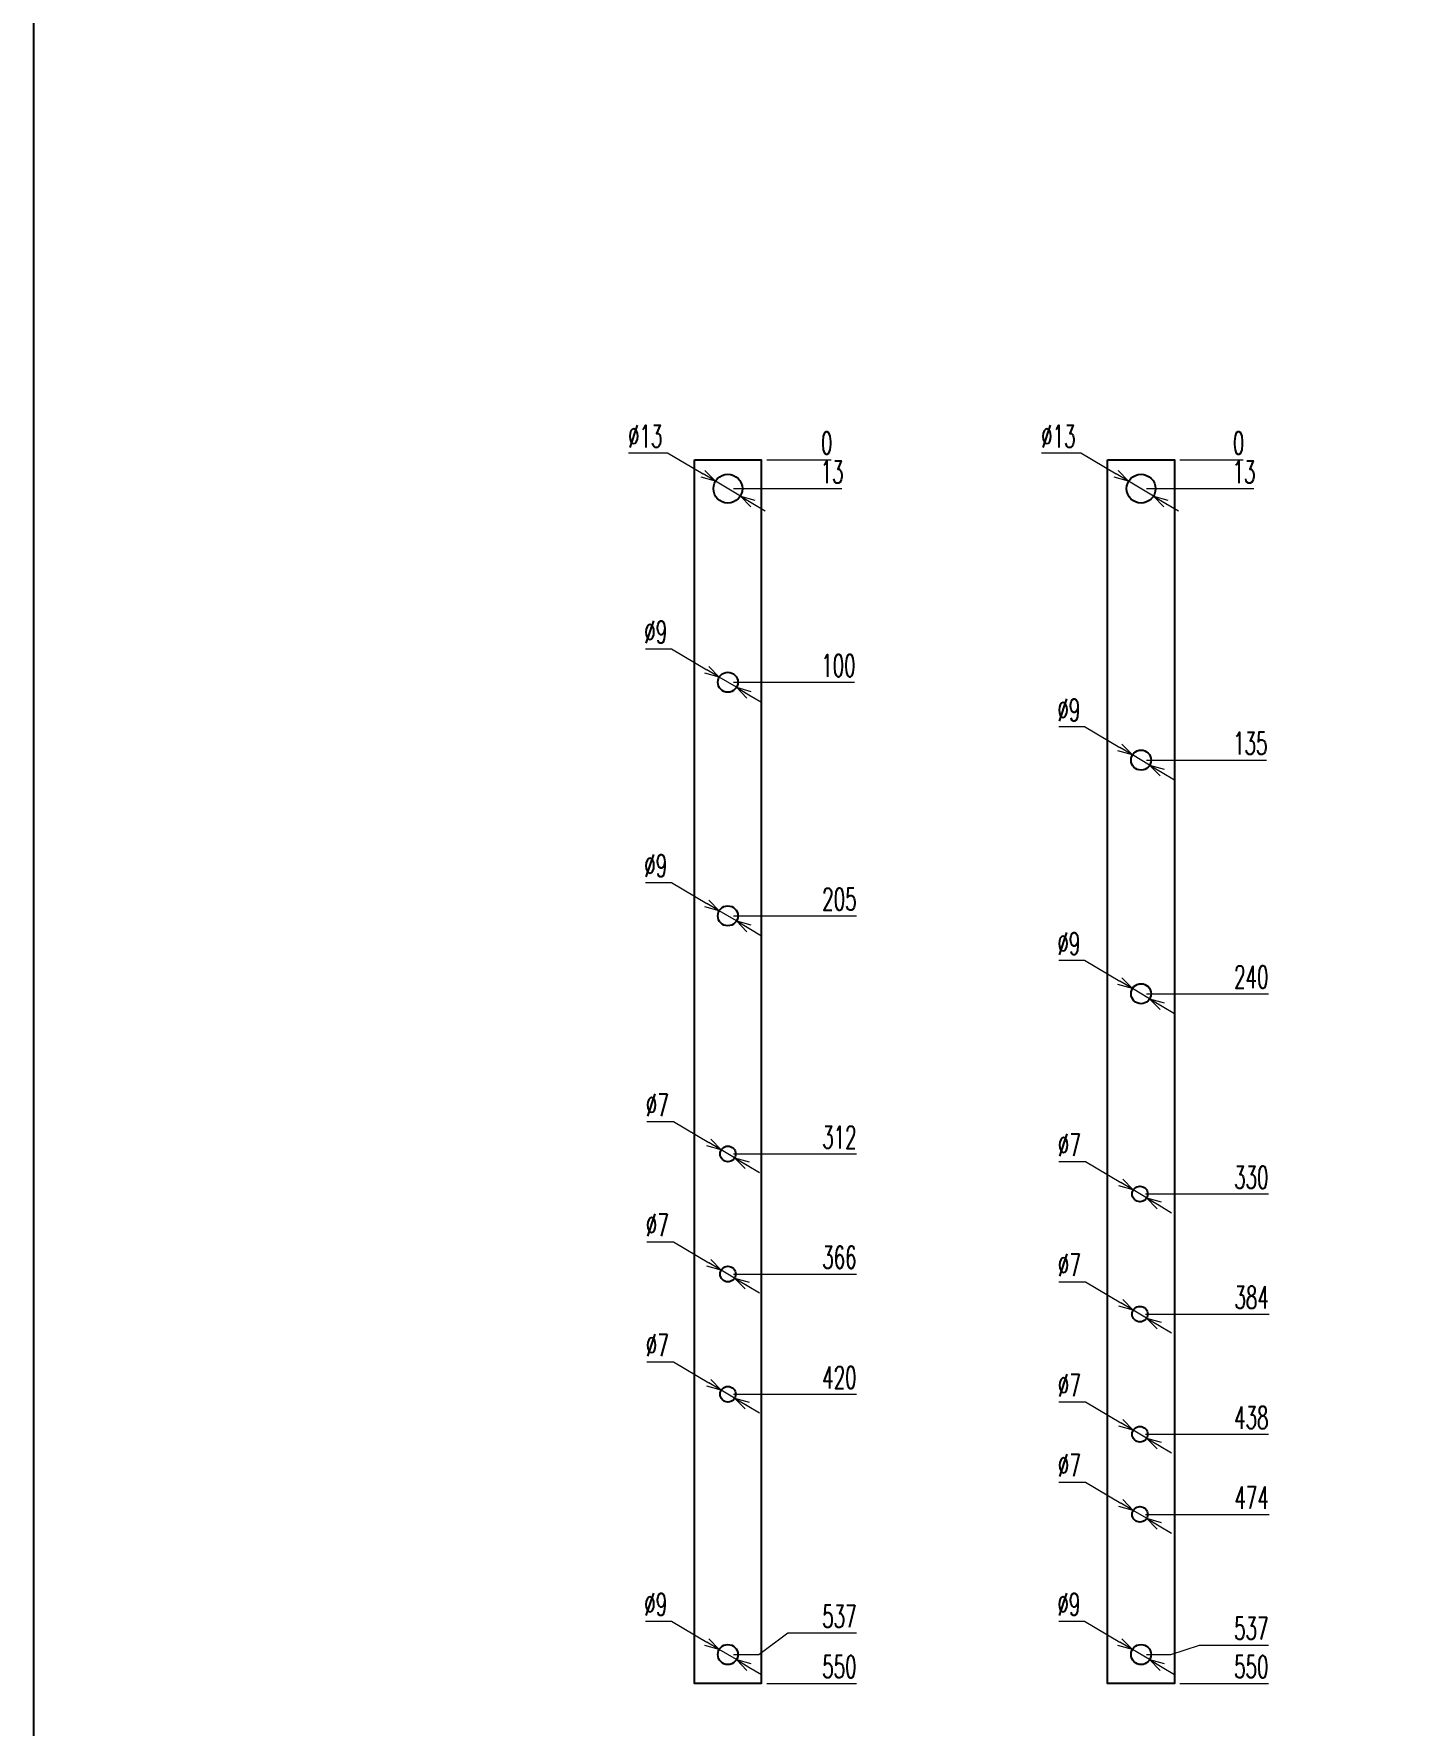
# Model space of a CAD drawing. Header units: millimetres. Extents: x -28296 to 1159, y -35880 to -26991.
# Drawn here: x -23687 to -23063, y -28511 to -27751 of the extents above; entities that cross this region are included whole.
import ezdxf

# ---------------------------------------------------------------- set-up
doc = ezdxf.new("R2010")
doc.units = ezdxf.units.MM
doc.header["$LTSCALE"] = 3
doc.layers.add('@.VISIBLE', color=7, linetype='Continuous')
doc.styles.add('Ann_w01', font='romans.shx', dxfattribs={"width": 0.6, "bigfont": 'chineset.shx'})
doc.dimstyles.new('Dim 01_SC05', dxfattribs={"dimscale": 5, "dimtxt": 2, "dimasz": 1.3, "dimexe": 0.5, "dimexo": 0.5, "dimgap": 0.5, "dimtad": 1, "dimtoh": 1, "dimdec": 1, "dimzin": 12, "dimdsep": 46, "dimtxsty": 'Ann_w01', "dimblk": 'OPEN30', "dimcen": 1.5, "dimclrd": 6, "dimclre": 6, "dimclrt": 3, "dimadec": 1, "dimazin": 3, "dimtm": 1e-09, "dimtfac": 1, "dimtdec": 1, "dimtmove": 0, "dimatfit": 3, "dimldrblk": 'OPEN30', "dimfxl": 1, "dimtolj": 1, "dimlwd": 20, "dimlwe": 20, "dimarcsym": 0})

# ---------------------------------------------------------------- blocks, each defined once
blk = doc.blocks.new('_Open30')
at = {"color": 0, "linetype": 'ByBlock', "lineweight": -2}
for p, q in [((-1, 0.27), (0, 0)), ((0, 0), (-1, -0.27)), ((0, 0), (-1, 0))]:
    blk.add_line(p, q, dxfattribs=at)
blk = doc.blocks.new('*D1289')
at = {"layer": '@.VISIBLE', "color": 6, "lineweight": 20, "transparency": 16777216}
for p, q in [((-23225.88, -28401.98), (-23213.95, -28401.98)), ((-23213.95, -28401.98), (-23198.03, -28411.42)), ((-23186.42, -28418.3), (-23192.44, -28414.73)), ((-23180.83, -28421.61), (-23175.24, -28424.93))]:
    blk.add_line(p, q, dxfattribs=at)
at = {"layer": 'Defpoints', "color": 0, "transparency": 16777216}
for p in [(-23192.44, -28414.73), (-23186.42, -28418.3)]:
    blk.add_point(p, dxfattribs=at)
at = {"layer": '@.VISIBLE', "color": 6, "lineweight": 20, "transparency": 16777216, "xscale": 6.5, "yscale": 6.5, "zscale": 6.5}
for p, rotation in [((-23192.44, -28414.73), 329.343558788021), ((-23186.42, -28418.3), 149.343558788021)]:
    blk.add_blockref('_Open30', p, dxfattribs=dict(at, rotation=rotation))
at = {"layer": '@.VISIBLE', "color": 3, "transparency": 16777216, "insert": (-23221.16, -28394.48), "char_height": 10, "attachment_point": 5, "style": 'Ann_w01'}
blk.add_mtext('\\A1;∅7', dxfattribs=at)
blk = doc.blocks.new('*D1291')
at = {"layer": '@.VISIBLE', "color": 6, "lineweight": 20, "transparency": 16777216}
for p, q in [((-23225.88, -28365.98), (-23213.95, -28365.98)), ((-23213.95, -28365.98), (-23198.03, -28375.42)), ((-23186.42, -28382.3), (-23192.44, -28378.73)), ((-23180.83, -28385.61), (-23175.24, -28388.93))]:
    blk.add_line(p, q, dxfattribs=at)
at = {"layer": 'Defpoints', "color": 0, "transparency": 16777216}
for p in [(-23192.44, -28378.73), (-23186.42, -28382.3)]:
    blk.add_point(p, dxfattribs=at)
at = {"layer": '@.VISIBLE', "color": 6, "lineweight": 20, "transparency": 16777216, "xscale": 6.5, "yscale": 6.5, "zscale": 6.5}
for p, rotation in [((-23192.44, -28378.73), 329.3435587881946), ((-23186.42, -28382.3), 149.3435587881946)]:
    blk.add_blockref('_Open30', p, dxfattribs=dict(at, rotation=rotation))
at = {"layer": '@.VISIBLE', "color": 3, "transparency": 16777216, "insert": (-23221.16, -28358.48), "char_height": 10, "attachment_point": 5, "style": 'Ann_w01'}
blk.add_mtext('\\A1;∅7', dxfattribs=at)
blk = doc.blocks.new('*D1292')
at = {"layer": '@.VISIBLE', "color": 6, "lineweight": 20, "transparency": 16777216}
for p, q in [((-23411.08, -28347.98), (-23399.15, -28347.98)), ((-23399.15, -28347.98), (-23383.24, -28357.42)), ((-23371.62, -28364.3), (-23377.65, -28360.73)), ((-23366.03, -28367.61), (-23360.44, -28370.93))]:
    blk.add_line(p, q, dxfattribs=at)
at = {"layer": 'Defpoints', "color": 0, "transparency": 16777216}
for p in [(-23377.65, -28360.73), (-23371.62, -28364.3)]:
    blk.add_point(p, dxfattribs=at)
at = {"layer": '@.VISIBLE', "color": 6, "lineweight": 20, "transparency": 16777216, "xscale": 6.5, "yscale": 6.5, "zscale": 6.5}
for p, rotation in [((-23377.65, -28360.73), 329.3435587881538), ((-23371.62, -28364.3), 149.3435587881538)]:
    blk.add_blockref('_Open30', p, dxfattribs=dict(at, rotation=rotation))
at = {"layer": '@.VISIBLE', "color": 3, "transparency": 16777216, "insert": (-23406.37, -28340.48), "char_height": 10, "attachment_point": 5, "style": 'Ann_w01'}
blk.add_mtext('\\A1;∅7', dxfattribs=at)
blk = doc.blocks.new('*D1294')
at = {"layer": '@.VISIBLE', "color": 6, "lineweight": 20, "transparency": 16777216}
for p, q in [((-23225.88, -28311.98), (-23213.95, -28311.98)), ((-23213.95, -28311.98), (-23198.03, -28321.42)), ((-23186.42, -28328.3), (-23192.44, -28324.73)), ((-23180.83, -28331.61), (-23175.24, -28334.93))]:
    blk.add_line(p, q, dxfattribs=at)
at = {"layer": 'Defpoints', "color": 0, "transparency": 16777216}
for p in [(-23192.44, -28324.73), (-23186.42, -28328.3)]:
    blk.add_point(p, dxfattribs=at)
at = {"layer": '@.VISIBLE', "color": 6, "lineweight": 20, "transparency": 16777216, "xscale": 6.5, "yscale": 6.5, "zscale": 6.5}
for p, rotation in [((-23192.44, -28324.73), 329.3435587881491), ((-23186.42, -28328.3), 149.3435587881491)]:
    blk.add_blockref('_Open30', p, dxfattribs=dict(at, rotation=rotation))
at = {"layer": '@.VISIBLE', "color": 3, "transparency": 16777216, "insert": (-23221.16, -28304.48), "char_height": 10, "attachment_point": 5, "style": 'Ann_w01'}
blk.add_mtext('\\A1;∅7', dxfattribs=at)
blk = doc.blocks.new('*D1295')
at = {"layer": '@.VISIBLE', "color": 6, "lineweight": 20, "transparency": 16777216}
for p, q in [((-23411.08, -28293.98), (-23399.15, -28293.98)), ((-23399.15, -28293.98), (-23383.24, -28303.42)), ((-23371.62, -28310.3), (-23377.65, -28306.73)), ((-23366.03, -28313.61), (-23360.44, -28316.93))]:
    blk.add_line(p, q, dxfattribs=at)
at = {"layer": 'Defpoints', "color": 0, "transparency": 16777216}
for p in [(-23377.65, -28306.73), (-23371.62, -28310.3)]:
    blk.add_point(p, dxfattribs=at)
at = {"layer": '@.VISIBLE', "color": 6, "lineweight": 20, "transparency": 16777216, "xscale": 6.5, "yscale": 6.5, "zscale": 6.5}
for p, rotation in [((-23377.65, -28306.73), 329.3435587882097), ((-23371.62, -28310.3), 149.3435587882098)]:
    blk.add_blockref('_Open30', p, dxfattribs=dict(at, rotation=rotation))
at = {"layer": '@.VISIBLE', "color": 3, "transparency": 16777216, "insert": (-23406.37, -28286.48), "char_height": 10, "attachment_point": 5, "style": 'Ann_w01'}
blk.add_mtext('\\A1;∅7', dxfattribs=at)
blk = doc.blocks.new('*D1297')
at = {"layer": '@.VISIBLE', "color": 6, "lineweight": 20, "transparency": 16777216}
for p, q in [((-23225.88, -28257.98), (-23213.95, -28257.98)), ((-23213.95, -28257.98), (-23198.03, -28267.42)), ((-23186.42, -28274.3), (-23192.44, -28270.73)), ((-23180.83, -28277.61), (-23175.24, -28280.93))]:
    blk.add_line(p, q, dxfattribs=at)
at = {"layer": 'Defpoints', "color": 0, "transparency": 16777216}
for p in [(-23192.44, -28270.73), (-23186.42, -28274.3)]:
    blk.add_point(p, dxfattribs=at)
at = {"layer": '@.VISIBLE', "color": 6, "lineweight": 20, "transparency": 16777216, "xscale": 6.5, "yscale": 6.5, "zscale": 6.5}
for p, rotation in [((-23192.44, -28270.73), 329.3435587881795), ((-23186.42, -28274.3), 149.3435587881794)]:
    blk.add_blockref('_Open30', p, dxfattribs=dict(at, rotation=rotation))
at = {"layer": '@.VISIBLE', "color": 3, "transparency": 16777216, "insert": (-23221.16, -28250.48), "char_height": 10, "attachment_point": 5, "style": 'Ann_w01'}
blk.add_mtext('\\A1;∅7', dxfattribs=at)
blk = doc.blocks.new('*D1298')
at = {"layer": '@.VISIBLE', "color": 6, "lineweight": 20, "transparency": 16777216}
for p, q in [((-23411.08, -28239.98), (-23399.15, -28239.98)), ((-23399.15, -28239.98), (-23383.24, -28249.42)), ((-23371.62, -28256.3), (-23377.65, -28252.73)), ((-23366.03, -28259.61), (-23360.44, -28262.93))]:
    blk.add_line(p, q, dxfattribs=at)
at = {"layer": 'Defpoints', "color": 0, "transparency": 16777216}
for p in [(-23377.65, -28252.73), (-23371.62, -28256.3)]:
    blk.add_point(p, dxfattribs=at)
at = {"layer": '@.VISIBLE', "color": 6, "lineweight": 20, "transparency": 16777216, "xscale": 6.5, "yscale": 6.5, "zscale": 6.5}
for p, rotation in [((-23377.65, -28252.73), 329.3435587880514), ((-23371.62, -28256.3), 149.3435587880514)]:
    blk.add_blockref('_Open30', p, dxfattribs=dict(at, rotation=rotation))
at = {"layer": '@.VISIBLE', "color": 3, "transparency": 16777216, "insert": (-23406.37, -28232.48), "char_height": 10, "attachment_point": 5, "style": 'Ann_w01'}
blk.add_mtext('\\A1;∅7', dxfattribs=at)
blk = doc.blocks.new('*D1300')
at = {"layer": '@.VISIBLE', "color": 6, "lineweight": 20, "transparency": 16777216}
for p, q in [((-23225.95, -28167.47), (-23214.31, -28167.47)), ((-23214.31, -28167.47), (-23198.39, -28176.91)), ((-23185.06, -28184.81), (-23192.8, -28180.22)), ((-23179.47, -28188.12), (-23173.88, -28191.44))]:
    blk.add_line(p, q, dxfattribs=at)
at = {"layer": 'Defpoints', "color": 0, "transparency": 16777216}
for p in [(-23192.8, -28180.22), (-23185.06, -28184.81)]:
    blk.add_point(p, dxfattribs=at)
at = {"layer": '@.VISIBLE', "color": 6, "lineweight": 20, "transparency": 16777216, "xscale": 6.5, "yscale": 6.5, "zscale": 6.5}
for p, rotation in [((-23192.8, -28180.22), 329.3435587881776), ((-23185.06, -28184.81), 149.3435587881776)]:
    blk.add_blockref('_Open30', p, dxfattribs=dict(at, rotation=rotation))
at = {"layer": '@.VISIBLE', "color": 3, "transparency": 16777216, "insert": (-23221.38, -28159.97), "char_height": 10, "attachment_point": 5, "style": 'Ann_w01'}
blk.add_mtext('\\A1;∅9', dxfattribs=at)
blk = doc.blocks.new('*D1301')
at = {"layer": '@.VISIBLE', "color": 6, "lineweight": 20, "transparency": 16777216}
for p, q in [((-23411.65, -28132.47), (-23400.01, -28132.47)), ((-23400.01, -28132.47), (-23384.1, -28141.91)), ((-23370.76, -28149.81), (-23378.51, -28145.22)), ((-23365.17, -28153.12), (-23359.58, -28156.44))]:
    blk.add_line(p, q, dxfattribs=at)
at = {"layer": 'Defpoints', "color": 0, "transparency": 16777216}
for p in [(-23378.51, -28145.22), (-23370.76, -28149.81)]:
    blk.add_point(p, dxfattribs=at)
at = {"layer": '@.VISIBLE', "color": 6, "lineweight": 20, "transparency": 16777216, "xscale": 6.5, "yscale": 6.5, "zscale": 6.5}
for p, rotation in [((-23378.51, -28145.22), 329.3435587881851), ((-23370.76, -28149.81), 149.343558788185)]:
    blk.add_blockref('_Open30', p, dxfattribs=dict(at, rotation=rotation))
at = {"layer": '@.VISIBLE', "color": 3, "transparency": 16777216, "insert": (-23407.08, -28124.97), "char_height": 10, "attachment_point": 5, "style": 'Ann_w01'}
blk.add_mtext('\\A1;∅9', dxfattribs=at)
blk = doc.blocks.new('*D1303')
at = {"layer": '@.VISIBLE', "color": 6, "lineweight": 20, "transparency": 16777216}
for p, q in [((-23225.95, -28062.47), (-23214.31, -28062.47)), ((-23214.31, -28062.47), (-23198.39, -28071.91)), ((-23185.06, -28079.81), (-23192.8, -28075.22)), ((-23179.47, -28083.12), (-23173.88, -28086.44))]:
    blk.add_line(p, q, dxfattribs=at)
at = {"layer": 'Defpoints', "color": 0, "transparency": 16777216}
for p in [(-23192.8, -28075.22), (-23185.06, -28079.81)]:
    blk.add_point(p, dxfattribs=at)
at = {"layer": '@.VISIBLE', "color": 6, "lineweight": 20, "transparency": 16777216, "xscale": 6.5, "yscale": 6.5, "zscale": 6.5}
for p, rotation in [((-23192.8, -28075.22), 329.343558788261), ((-23185.06, -28079.81), 149.343558788261)]:
    blk.add_blockref('_Open30', p, dxfattribs=dict(at, rotation=rotation))
at = {"layer": '@.VISIBLE', "color": 3, "transparency": 16777216, "insert": (-23221.38, -28054.97), "char_height": 10, "attachment_point": 5, "style": 'Ann_w01'}
blk.add_mtext('\\A1;∅9', dxfattribs=at)
blk = doc.blocks.new('*D1304')
at = {"layer": '@.VISIBLE', "color": 6, "lineweight": 20, "transparency": 16777216}
for p, q in [((-23411.65, -28027.47), (-23400.01, -28027.47)), ((-23400.01, -28027.47), (-23384.1, -28036.91)), ((-23370.76, -28044.81), (-23378.51, -28040.22)), ((-23365.17, -28048.12), (-23359.58, -28051.44))]:
    blk.add_line(p, q, dxfattribs=at)
at = {"layer": 'Defpoints', "color": 0, "transparency": 16777216}
for p in [(-23378.51, -28040.22), (-23370.76, -28044.81)]:
    blk.add_point(p, dxfattribs=at)
at = {"layer": '@.VISIBLE', "color": 6, "lineweight": 20, "transparency": 16777216, "xscale": 6.5, "yscale": 6.5, "zscale": 6.5}
for p, rotation in [((-23378.51, -28040.22), 329.3435587882175), ((-23370.76, -28044.81), 149.3435587882175)]:
    blk.add_blockref('_Open30', p, dxfattribs=dict(at, rotation=rotation))
at = {"layer": '@.VISIBLE', "color": 3, "transparency": 16777216, "insert": (-23407.08, -28019.97), "char_height": 10, "attachment_point": 5, "style": 'Ann_w01'}
blk.add_mtext('\\A1;∅9', dxfattribs=at)
blk = doc.blocks.new('*D1306')
at = {"layer": '@.VISIBLE', "color": 6, "lineweight": 20, "transparency": 16777216}
for p, q in [((-23225.95, -28464.47), (-23214.31, -28464.47)), ((-23214.31, -28464.47), (-23198.39, -28473.91)), ((-23185.06, -28481.81), (-23192.8, -28477.22)), ((-23179.47, -28485.12), (-23173.88, -28488.44))]:
    blk.add_line(p, q, dxfattribs=at)
at = {"layer": 'Defpoints', "color": 0, "transparency": 16777216}
for p in [(-23192.8, -28477.22), (-23185.06, -28481.81)]:
    blk.add_point(p, dxfattribs=at)
at = {"layer": '@.VISIBLE', "color": 6, "lineweight": 20, "transparency": 16777216, "xscale": 6.5, "yscale": 6.5, "zscale": 6.5}
for p, rotation in [((-23192.8, -28477.22), 329.3435587881858), ((-23185.06, -28481.81), 149.3435587881858)]:
    blk.add_blockref('_Open30', p, dxfattribs=dict(at, rotation=rotation))
at = {"layer": '@.VISIBLE', "color": 3, "transparency": 16777216, "insert": (-23221.38, -28456.97), "char_height": 10, "attachment_point": 5, "style": 'Ann_w01'}
blk.add_mtext('\\A1;∅9', dxfattribs=at)
blk = doc.blocks.new('*D1307')
at = {"layer": '@.VISIBLE', "color": 6, "lineweight": 20, "transparency": 16777216}
for p, q in [((-23411.65, -28464.47), (-23400.01, -28464.47)), ((-23400.01, -28464.47), (-23384.1, -28473.91)), ((-23370.76, -28481.81), (-23378.51, -28477.22)), ((-23365.17, -28485.12), (-23359.58, -28488.44))]:
    blk.add_line(p, q, dxfattribs=at)
at = {"layer": 'Defpoints', "color": 0, "transparency": 16777216}
for p in [(-23378.51, -28477.22), (-23370.76, -28481.81)]:
    blk.add_point(p, dxfattribs=at)
at = {"layer": '@.VISIBLE', "color": 6, "lineweight": 20, "transparency": 16777216, "xscale": 6.5, "yscale": 6.5, "zscale": 6.5}
for p, rotation in [((-23378.51, -28477.22), 329.3435587881776), ((-23370.76, -28481.81), 149.3435587881776)]:
    blk.add_blockref('_Open30', p, dxfattribs=dict(at, rotation=rotation))
at = {"layer": '@.VISIBLE', "color": 3, "transparency": 16777216, "insert": (-23407.08, -28456.97), "char_height": 10, "attachment_point": 5, "style": 'Ann_w01'}
blk.add_mtext('\\A1;∅9', dxfattribs=at)
blk = doc.blocks.new('*D1309')
at = {"layer": '@.VISIBLE', "color": 6, "lineweight": 20, "transparency": 16777216}
for p, q in [((-23419.38, -27939.45), (-23401.73, -27939.45)), ((-23401.73, -27939.45), (-23385.82, -27948.89)), ((-23369.04, -27958.83), (-23380.23, -27952.2)), ((-23363.45, -27962.14), (-23357.86, -27965.46))]:
    blk.add_line(p, q, dxfattribs=at)
at = {"layer": 'Defpoints', "color": 0, "transparency": 16777216}
for p in [(-23380.23, -27952.2), (-23369.04, -27958.83)]:
    blk.add_point(p, dxfattribs=at)
at = {"layer": '@.VISIBLE', "color": 6, "lineweight": 20, "transparency": 16777216, "xscale": 6.5, "yscale": 6.5, "zscale": 6.5}
for p, rotation in [((-23380.23, -27952.2), 329.3435587882115), ((-23369.04, -27958.83), 149.3435587882115)]:
    blk.add_blockref('_Open30', p, dxfattribs=dict(at, rotation=rotation))
at = {"layer": '@.VISIBLE', "color": 3, "transparency": 16777216, "insert": (-23411.8, -27931.95), "char_height": 10, "attachment_point": 5, "style": 'Ann_w01'}
blk.add_mtext('\\A1;∅13', dxfattribs=at)
blk = doc.blocks.new('*D1310')
at = {"layer": '@.VISIBLE', "color": 6, "lineweight": 20, "transparency": 16777216}
for p, q in [((-23233.67, -27939.45), (-23216.03, -27939.45)), ((-23216.03, -27939.45), (-23200.12, -27948.89)), ((-23183.34, -27958.83), (-23194.52, -27952.2)), ((-23177.75, -27962.14), (-23172.16, -27965.46))]:
    blk.add_line(p, q, dxfattribs=at)
at = {"layer": 'Defpoints', "color": 0, "transparency": 16777216}
for p in [(-23194.52, -27952.2), (-23183.34, -27958.83)]:
    blk.add_point(p, dxfattribs=at)
at = {"layer": '@.VISIBLE', "color": 6, "lineweight": 20, "transparency": 16777216, "xscale": 6.5, "yscale": 6.5, "zscale": 6.5}
for p, rotation in [((-23194.52, -27952.2), 329.3435587882391), ((-23183.34, -27958.83), 149.3435587882391)]:
    blk.add_blockref('_Open30', p, dxfattribs=dict(at, rotation=rotation))
at = {"layer": '@.VISIBLE', "color": 3, "transparency": 16777216, "insert": (-23226.1, -27931.95), "char_height": 10, "attachment_point": 5, "style": 'Ann_w01'}
blk.add_mtext('\\A1;∅13', dxfattribs=at)
blk = doc.blocks.new('*D1312')
at = {"layer": '@.VISIBLE', "color": 6, "lineweight": 20, "transparency": 16777216}
for p, q in [((-23225.95, -28167.47), (-23214.31, -28167.47)), ((-23214.31, -28167.47), (-23198.39, -28176.91)), ((-23185.06, -28184.81), (-23192.8, -28180.22)), ((-23179.47, -28188.12), (-23173.88, -28191.44))]:
    blk.add_line(p, q, dxfattribs=at)
at = {"layer": 'Defpoints', "color": 0, "transparency": 16777216}
for p in [(-23192.8, -28180.22), (-23185.06, -28184.81)]:
    blk.add_point(p, dxfattribs=at)
at = {"layer": '@.VISIBLE', "color": 6, "lineweight": 20, "transparency": 16777216, "xscale": 6.5, "yscale": 6.5, "zscale": 6.5}
for p, rotation in [((-23192.8, -28180.22), 329.3435587881976), ((-23185.06, -28184.81), 149.3435587881976)]:
    blk.add_blockref('_Open30', p, dxfattribs=dict(at, rotation=rotation))
at = {"layer": '@.VISIBLE', "color": 3, "transparency": 16777216, "insert": (-23221.38, -28159.97), "char_height": 10, "attachment_point": 5, "style": 'Ann_w01'}
blk.add_mtext('\\A1;∅9', dxfattribs=at)
blk = doc.blocks.new('*D1313')
at = {"layer": '@.VISIBLE', "color": 6, "lineweight": 20, "transparency": 16777216}
for p, q in [((-23411.65, -28132.47), (-23400.01, -28132.47)), ((-23400.01, -28132.47), (-23384.1, -28141.91)), ((-23370.76, -28149.81), (-23378.51, -28145.22)), ((-23365.17, -28153.12), (-23359.58, -28156.44))]:
    blk.add_line(p, q, dxfattribs=at)
at = {"layer": 'Defpoints', "color": 0, "transparency": 16777216}
for p in [(-23378.51, -28145.22), (-23370.76, -28149.81)]:
    blk.add_point(p, dxfattribs=at)
at = {"layer": '@.VISIBLE', "color": 6, "lineweight": 20, "transparency": 16777216, "xscale": 6.5, "yscale": 6.5, "zscale": 6.5}
for p, rotation in [((-23378.51, -28145.22), 329.3435587882492), ((-23370.76, -28149.81), 149.3435587882492)]:
    blk.add_blockref('_Open30', p, dxfattribs=dict(at, rotation=rotation))
at = {"layer": '@.VISIBLE', "color": 3, "transparency": 16777216, "insert": (-23407.08, -28124.97), "char_height": 10, "attachment_point": 5, "style": 'Ann_w01'}
blk.add_mtext('\\A1;∅9', dxfattribs=at)
blk = doc.blocks.new('*D1402')
at = {"layer": '@.VISIBLE', "color": 6, "lineweight": 20, "transparency": 16777216}
blk.add_line((-23357.13, -28492.52), (-23316.81, -28492.52), dxfattribs=at)
at = {"layer": 'Defpoints', "color": 0, "transparency": 16777216}
for p in [(-23374.64, -27942.52), (-23359.63, -28492.52), (-23334.73, -28492.52)]:
    blk.add_point(p, dxfattribs=at)
at = {"layer": '@.VISIBLE', "color": 3, "transparency": 16777216, "insert": (-23324.52, -28485.02), "char_height": 10, "attachment_point": 5, "style": 'Ann_w01'}
blk.add_mtext('\\A1;550', dxfattribs=at)
blk = doc.blocks.new('*D1403')
at = {"layer": '@.VISIBLE', "color": 6, "lineweight": 20, "transparency": 16777216}
for p, q in [((-23360.73, -28479.52), (-23347.73, -28469.83)), ((-23347.73, -28469.83), (-23316.81, -28469.83)), ((-23372.14, -28479.52), (-23360.73, -28479.52))]:
    blk.add_line(p, q, dxfattribs=at)
at = {"layer": 'Defpoints', "color": 0, "transparency": 16777216}
for p in [(-23374.64, -27942.52), (-23334.73, -28469.83), (-23374.64, -28479.52)]:
    blk.add_point(p, dxfattribs=at)
at = {"layer": '@.VISIBLE', "color": 3, "transparency": 16777216, "insert": (-23324.52, -28462.33), "char_height": 10, "attachment_point": 5, "style": 'Ann_w01'}
blk.add_mtext('\\A1;537', dxfattribs=at)
blk = doc.blocks.new('*D1404')
at = {"layer": '@.VISIBLE', "color": 6, "lineweight": 20, "transparency": 16777216}
blk.add_line((-23372.13, -28362.52), (-23316.81, -28362.52), dxfattribs=at)
at = {"layer": 'Defpoints', "color": 0, "transparency": 16777216}
for p in [(-23374.64, -27942.52), (-23374.64, -28362.52), (-23334.73, -28362.52)]:
    blk.add_point(p, dxfattribs=at)
at = {"layer": '@.VISIBLE', "color": 3, "transparency": 16777216, "insert": (-23324.52, -28355.02), "char_height": 10, "attachment_point": 5, "style": 'Ann_w01'}
blk.add_mtext('\\A1;420', dxfattribs=at)
blk = doc.blocks.new('*D1405')
at = {"layer": '@.VISIBLE', "color": 6, "lineweight": 20, "transparency": 16777216}
blk.add_line((-23372.13, -28308.52), (-23316.81, -28308.52), dxfattribs=at)
at = {"layer": 'Defpoints', "color": 0, "transparency": 16777216}
for p in [(-23374.64, -27942.52), (-23374.64, -28308.52), (-23334.73, -28308.52)]:
    blk.add_point(p, dxfattribs=at)
at = {"layer": '@.VISIBLE', "color": 3, "transparency": 16777216, "insert": (-23324.52, -28301.02), "char_height": 10, "attachment_point": 5, "style": 'Ann_w01'}
blk.add_mtext('\\A1;366', dxfattribs=at)
blk = doc.blocks.new('*D1406')
at = {"layer": '@.VISIBLE', "color": 6, "lineweight": 20, "transparency": 16777216}
blk.add_line((-23372.13, -28254.52), (-23316.81, -28254.52), dxfattribs=at)
at = {"layer": 'Defpoints', "color": 0, "transparency": 16777216}
for p in [(-23374.64, -27942.52), (-23374.64, -28254.52), (-23334.73, -28254.52)]:
    blk.add_point(p, dxfattribs=at)
at = {"layer": '@.VISIBLE', "color": 3, "transparency": 16777216, "insert": (-23324.52, -28247.02), "char_height": 10, "attachment_point": 5, "style": 'Ann_w01'}
blk.add_mtext('\\A1;312', dxfattribs=at)
blk = doc.blocks.new('*D1407')
at = {"layer": '@.VISIBLE', "color": 6, "lineweight": 20, "transparency": 16777216}
blk.add_line((-23372.14, -28147.52), (-23316.81, -28147.52), dxfattribs=at)
at = {"layer": 'Defpoints', "color": 0, "transparency": 16777216}
for p in [(-23374.64, -27942.52), (-23374.64, -28147.52), (-23334.73, -28147.52)]:
    blk.add_point(p, dxfattribs=at)
at = {"layer": '@.VISIBLE', "color": 3, "transparency": 16777216, "insert": (-23324.52, -28140.02), "char_height": 10, "attachment_point": 5, "style": 'Ann_w01'}
blk.add_mtext('\\A1;205', dxfattribs=at)
blk = doc.blocks.new('*D1408')
at = {"layer": '@.VISIBLE', "color": 6, "lineweight": 20, "transparency": 16777216}
blk.add_line((-23372.14, -28042.52), (-23317.66, -28042.52), dxfattribs=at)
at = {"layer": 'Defpoints', "color": 0, "transparency": 16777216}
for p in [(-23374.64, -27942.52), (-23374.64, -28042.52), (-23334.73, -28042.52)]:
    blk.add_point(p, dxfattribs=at)
at = {"layer": '@.VISIBLE', "color": 3, "transparency": 16777216, "insert": (-23324.95, -28035.02), "char_height": 10, "attachment_point": 5, "style": 'Ann_w01'}
blk.add_mtext('\\A1;100', dxfattribs=at)
blk = doc.blocks.new('*D1409')
at = {"layer": '@.VISIBLE', "color": 6, "lineweight": 20, "transparency": 16777216}
blk.add_line((-23372.14, -27955.52), (-23323.38, -27955.52), dxfattribs=at)
at = {"layer": 'Defpoints', "color": 0, "transparency": 16777216}
for p in [(-23374.64, -27942.52), (-23374.64, -27955.52), (-23334.73, -27955.52)]:
    blk.add_point(p, dxfattribs=at)
at = {"layer": '@.VISIBLE', "color": 3, "transparency": 16777216, "insert": (-23327.81, -27948.02), "char_height": 10, "attachment_point": 5, "style": 'Ann_w01'}
blk.add_mtext('\\A1;13', dxfattribs=at)
blk = doc.blocks.new('*D1410')
at = {"layer": '@.VISIBLE', "color": 6, "lineweight": 20, "transparency": 16777216}
blk.add_line((-23357.14, -27942.52), (-23328.23, -27942.52), dxfattribs=at)
at = {"layer": 'Defpoints', "color": 0, "transparency": 16777216}
for p in [(-23374.64, -27942.52), (-23359.64, -27942.52), (-23334.73, -27942.52)]:
    blk.add_point(p, dxfattribs=at)
at = {"layer": '@.VISIBLE', "color": 3, "transparency": 16777216, "insert": (-23330.23, -27935.02), "char_height": 10, "attachment_point": 5, "style": 'Ann_w01'}
blk.add_mtext('\\A1;0', dxfattribs=at)
blk = doc.blocks.new('*D1411')
at = {"layer": '@.VISIBLE', "color": 6, "lineweight": 20, "transparency": 16777216}
blk.add_line((-23171.43, -28492.52), (-23131.66, -28492.52), dxfattribs=at)
at = {"layer": 'Defpoints', "color": 0, "transparency": 16777216}
for p in [(-23188.93, -27942.52), (-23173.93, -28492.52), (-23149.59, -28492.52)]:
    blk.add_point(p, dxfattribs=at)
at = {"layer": '@.VISIBLE', "color": 3, "transparency": 16777216, "insert": (-23139.38, -28485.02), "char_height": 10, "attachment_point": 5, "style": 'Ann_w01'}
blk.add_mtext('\\A1;550', dxfattribs=at)
blk = doc.blocks.new('*D1412')
at = {"layer": '@.VISIBLE', "color": 6, "lineweight": 20, "transparency": 16777216}
for p, q in [((-23175.59, -28479.52), (-23162.59, -28475.26)), ((-23162.59, -28475.26), (-23131.66, -28475.26)), ((-23186.43, -28479.52), (-23175.59, -28479.52))]:
    blk.add_line(p, q, dxfattribs=at)
at = {"layer": 'Defpoints', "color": 0, "transparency": 16777216}
for p in [(-23188.93, -27942.52), (-23149.59, -28475.26), (-23188.93, -28479.52)]:
    blk.add_point(p, dxfattribs=at)
at = {"layer": '@.VISIBLE', "color": 3, "transparency": 16777216, "insert": (-23139.38, -28467.76), "char_height": 10, "attachment_point": 5, "style": 'Ann_w01'}
blk.add_mtext('\\A1;537', dxfattribs=at)
blk = doc.blocks.new('*D1413')
at = {"layer": '@.VISIBLE', "color": 6, "lineweight": 20, "transparency": 16777216}
blk.add_line((-23186.93, -28416.52), (-23131.38, -28416.52), dxfattribs=at)
at = {"layer": 'Defpoints', "color": 0, "transparency": 16777216}
for p in [(-23188.93, -27942.52), (-23189.43, -28416.52), (-23149.59, -28416.52)]:
    blk.add_point(p, dxfattribs=at)
at = {"layer": '@.VISIBLE', "color": 3, "transparency": 16777216, "insert": (-23139.23, -28409.02), "char_height": 10, "attachment_point": 5, "style": 'Ann_w01'}
blk.add_mtext('\\A1;474', dxfattribs=at)
blk = doc.blocks.new('*D1414')
at = {"layer": '@.VISIBLE', "color": 6, "lineweight": 20, "transparency": 16777216}
blk.add_line((-23186.93, -28380.52), (-23131.66, -28380.52), dxfattribs=at)
at = {"layer": 'Defpoints', "color": 0, "transparency": 16777216}
for p in [(-23188.93, -27942.52), (-23189.43, -28380.52), (-23149.59, -28380.52)]:
    blk.add_point(p, dxfattribs=at)
at = {"layer": '@.VISIBLE', "color": 3, "transparency": 16777216, "insert": (-23139.38, -28373.02), "char_height": 10, "attachment_point": 5, "style": 'Ann_w01'}
blk.add_mtext('\\A1;438', dxfattribs=at)
blk = doc.blocks.new('*D1415')
at = {"layer": '@.VISIBLE', "color": 6, "lineweight": 20, "transparency": 16777216}
blk.add_line((-23186.93, -28326.52), (-23131.38, -28326.52), dxfattribs=at)
at = {"layer": 'Defpoints', "color": 0, "transparency": 16777216}
for p in [(-23188.93, -27942.52), (-23189.43, -28326.52), (-23149.59, -28326.52)]:
    blk.add_point(p, dxfattribs=at)
at = {"layer": '@.VISIBLE', "color": 3, "transparency": 16777216, "insert": (-23139.23, -28319.02), "char_height": 10, "attachment_point": 5, "style": 'Ann_w01'}
blk.add_mtext('\\A1;384', dxfattribs=at)
blk = doc.blocks.new('*D1416')
at = {"layer": '@.VISIBLE', "color": 6, "lineweight": 20, "transparency": 16777216}
blk.add_line((-23186.93, -28272.52), (-23131.66, -28272.52), dxfattribs=at)
at = {"layer": 'Defpoints', "color": 0, "transparency": 16777216}
for p in [(-23188.93, -27942.52), (-23189.43, -28272.52), (-23149.59, -28272.52)]:
    blk.add_point(p, dxfattribs=at)
at = {"layer": '@.VISIBLE', "color": 3, "transparency": 16777216, "insert": (-23139.38, -28265.02), "char_height": 10, "attachment_point": 5, "style": 'Ann_w01'}
blk.add_mtext('\\A1;330', dxfattribs=at)
blk = doc.blocks.new('*D1417')
at = {"layer": '@.VISIBLE', "color": 6, "lineweight": 20, "transparency": 16777216}
blk.add_line((-23186.43, -28182.52), (-23131.66, -28182.52), dxfattribs=at)
at = {"layer": 'Defpoints', "color": 0, "transparency": 16777216}
for p in [(-23188.93, -27942.52), (-23188.93, -28182.52), (-23149.59, -28182.52)]:
    blk.add_point(p, dxfattribs=at)
at = {"layer": '@.VISIBLE', "color": 3, "transparency": 16777216, "insert": (-23139.38, -28175.02), "char_height": 10, "attachment_point": 5, "style": 'Ann_w01'}
blk.add_mtext('\\A1;240', dxfattribs=at)
blk = doc.blocks.new('*D1418')
at = {"layer": '@.VISIBLE', "color": 6, "lineweight": 20, "transparency": 16777216}
blk.add_line((-23186.43, -28077.52), (-23132.52, -28077.52), dxfattribs=at)
at = {"layer": 'Defpoints', "color": 0, "transparency": 16777216}
for p in [(-23188.93, -27942.52), (-23188.93, -28077.52), (-23149.59, -28077.52)]:
    blk.add_point(p, dxfattribs=at)
at = {"layer": '@.VISIBLE', "color": 3, "transparency": 16777216, "insert": (-23139.81, -28070.02), "char_height": 10, "attachment_point": 5, "style": 'Ann_w01'}
blk.add_mtext('\\A1;135', dxfattribs=at)
blk = doc.blocks.new('*D1419')
at = {"layer": '@.VISIBLE', "color": 6, "lineweight": 20, "transparency": 16777216}
blk.add_line((-23186.43, -27955.52), (-23138.23, -27955.52), dxfattribs=at)
at = {"layer": 'Defpoints', "color": 0, "transparency": 16777216}
for p in [(-23188.93, -27942.52), (-23188.93, -27955.52), (-23149.59, -27955.52)]:
    blk.add_point(p, dxfattribs=at)
at = {"layer": '@.VISIBLE', "color": 3, "transparency": 16777216, "insert": (-23142.66, -27948.02), "char_height": 10, "attachment_point": 5, "style": 'Ann_w01'}
blk.add_mtext('\\A1;13', dxfattribs=at)
blk = doc.blocks.new('*D1420')
at = {"layer": '@.VISIBLE', "color": 6, "lineweight": 20, "transparency": 16777216}
blk.add_line((-23171.43, -27942.52), (-23143.09, -27942.52), dxfattribs=at)
at = {"layer": 'Defpoints', "color": 0, "transparency": 16777216}
for p in [(-23188.93, -27942.52), (-23173.93, -27942.52), (-23149.59, -27942.52)]:
    blk.add_point(p, dxfattribs=at)
at = {"layer": '@.VISIBLE', "color": 3, "transparency": 16777216, "insert": (-23145.09, -27935.02), "char_height": 10, "attachment_point": 5, "style": 'Ann_w01'}
blk.add_mtext('\\A1;0', dxfattribs=at)

msp = doc.modelspace()

# ---------------------------------------------------------------- linework, layer by layer
at = {"layer": '@.VISIBLE'}
msp.add_lwpolyline([(-20932.38, -30673.43), (-23686.62, -30673.43), (-23686.62, -26990.92), (-20932.38, -26990.92)], close=True, dxfattribs=at)
at = {"layer": '@.VISIBLE', "color": 1}
msp.add_lwpolyline([(-23389.64, -27942.52), (-23359.64, -27942.52), (-23359.63, -28492.52), (-23389.63, -28492.52)], close=True, dxfattribs=at)
at = {"layer": '@.VISIBLE', "color": 2}
msp.add_lwpolyline([(-23203.93, -27942.52), (-23173.93, -27942.52), (-23173.93, -28492.52), (-23203.93, -28492.52)], close=True, dxfattribs=at)
at = {"layer": '@.VISIBLE', "color": 1}
for centre, radius in [((-23374.64, -27955.52), 6.5), ((-23374.64, -28042.52), 4.5), ((-23374.64, -28147.52), 4.5), ((-23374.64, -28147.52), 4.5), ((-23374.64, -28254.52), 3.5), ((-23374.64, -28308.52), 3.5), ((-23374.64, -28362.52), 3.5), ((-23374.64, -28479.52), 4.5)]:
    msp.add_circle(centre, radius, dxfattribs=at)
at = {"layer": '@.VISIBLE', "color": 2}
for centre, radius in [((-23188.93, -27955.52), 6.5), ((-23188.93, -28077.52), 4.5), ((-23188.93, -28182.52), 4.5), ((-23188.93, -28182.52), 4.5), ((-23189.43, -28272.52), 3.5), ((-23189.43, -28326.52), 3.5), ((-23189.43, -28380.52), 3.5), ((-23189.43, -28416.52), 3.5), ((-23188.93, -28479.52), 4.5)]:
    msp.add_circle(centre, radius, dxfattribs=at)

# ---------------------------------------------------------------- dimensions: what is measured, and where the dimension line sits
at = {"layer": '@.VISIBLE'}
for p1, p2, picture, middle in [((-23369.04, -27958.83), (-23380.23, -27952.2), '*D1309', (-23411.8, -27939.45)), ((-23183.34, -27958.83), (-23194.52, -27952.2), '*D1310', (-23226.1, -27939.45)), ((-23370.76, -28044.81), (-23378.51, -28040.22), '*D1304', (-23407.08, -28027.47)), ((-23185.06, -28079.81), (-23192.8, -28075.22), '*D1303', (-23221.38, -28062.47)), ((-23370.76, -28149.81), (-23378.51, -28145.22), '*D1301', (-23407.08, -28132.47)), ((-23370.76, -28149.81), (-23378.51, -28145.22), '*D1313', (-23407.08, -28132.47)), ((-23185.06, -28184.81), (-23192.8, -28180.22), '*D1300', (-23221.38, -28167.47)), ((-23185.06, -28184.81), (-23192.8, -28180.22), '*D1312', (-23221.38, -28167.47)), ((-23371.62, -28256.3), (-23377.65, -28252.73), '*D1298', (-23406.37, -28239.98)), ((-23186.42, -28274.3), (-23192.44, -28270.73), '*D1297', (-23221.16, -28257.98)), ((-23371.62, -28310.3), (-23377.65, -28306.73), '*D1295', (-23406.37, -28293.98)), ((-23186.42, -28328.3), (-23192.44, -28324.73), '*D1294', (-23221.16, -28311.98)), ((-23371.62, -28364.3), (-23377.65, -28360.73), '*D1292', (-23406.37, -28347.98)), ((-23186.42, -28382.3), (-23192.44, -28378.73), '*D1291', (-23221.16, -28365.98)), ((-23186.42, -28418.3), (-23192.44, -28414.73), '*D1289', (-23221.16, -28401.98)), ((-23370.76, -28481.81), (-23378.51, -28477.22), '*D1307', (-23407.08, -28464.47)), ((-23185.06, -28481.81), (-23192.8, -28477.22), '*D1306', (-23221.38, -28464.47))]:
    dim = msp.add_diameter_dim_2p(p1=p1, p2=p2, dimstyle='Dim 01_SC05', dxfattribs=at)
    dim.commit()
    dim.dimension.update_dxf_attribs({"geometry": picture, "text_midpoint": middle, "dimtype": 163})
for feature_location, offset, origin, picture, middle in [((-23359.63503341, -27942.51508597), (24.90057665, 0), (-23374.63503341, -27942.51508597), '*D1410', (-23330.23445676, -27935.01508597)), ((-23173.93226791, -27942.51508597), (24.34027962, 0), (-23188.93226791, -27942.51508597), '*D1420', (-23145.09198829, -27935.01508597)), ((-23374.64, -27955.52), (39.9, 0), (-23374.64, -27942.52), '*D1409', (-23327.81, -27948.02)), ((-23359.63, -28492.52), (24.9, 0), (-23374.64, -27942.52), '*D1402', (-23324.52, -28485.02)), ((-23374.64, -28479.52), (39.9, 9.69), (-23374.64, -27942.52), '*D1403', (-23324.52, -28462.33)), ((-23374.64, -28362.52), (39.9, 0), (-23374.64, -27942.52), '*D1404', (-23324.52, -28355.02)), ((-23374.64, -28308.52), (39.9, 0), (-23374.64, -27942.52), '*D1405', (-23324.52, -28301.02)), ((-23374.64, -28254.52), (39.9, 0), (-23374.64, -27942.52), '*D1406', (-23324.52, -28247.02)), ((-23374.64, -28147.52), (39.9, 0), (-23374.64, -27942.52), '*D1407', (-23324.52, -28140.02)), ((-23374.64, -28042.52), (39.9, 0), (-23374.64, -27942.52), '*D1408', (-23324.95, -28035.02)), ((-23189.43, -28416.52), (39.84, 0), (-23188.93, -27942.52), '*D1413', (-23139.23, -28409.02)), ((-23189.43, -28380.52), (39.84, 0), (-23188.93, -27942.52), '*D1414', (-23139.38, -28373.02)), ((-23189.43, -28326.52), (39.84, 0), (-23188.93, -27942.52), '*D1415', (-23139.23, -28319.02)), ((-23189.43, -28272.52), (39.84, 0), (-23188.93, -27942.52), '*D1416', (-23139.38, -28265.02)), ((-23188.93, -27955.52), (39.34, 0), (-23188.93, -27942.52), '*D1419', (-23142.66, -27948.02)), ((-23173.93, -28492.52), (24.34, 0), (-23188.93, -27942.52), '*D1411', (-23139.38, -28485.02)), ((-23188.93, -28479.52), (39.34, 4.26), (-23188.93, -27942.52), '*D1412', (-23139.38, -28467.76)), ((-23188.93, -28182.52), (39.34, 0), (-23188.93, -27942.52), '*D1417', (-23139.38, -28175.02)), ((-23188.93, -28077.52), (39.34, 0), (-23188.93, -27942.52), '*D1418', (-23139.81, -28070.02))]:
    dim = msp.add_ordinate_dim(feature_location=feature_location, offset=offset, dtype=0, origin=origin, dimstyle='Dim 01_SC05', dxfattribs=at)
    dim.commit()
    dim.dimension.update_dxf_attribs({"geometry": picture, "text_midpoint": middle})

doc.saveas('drawing.dxf')
